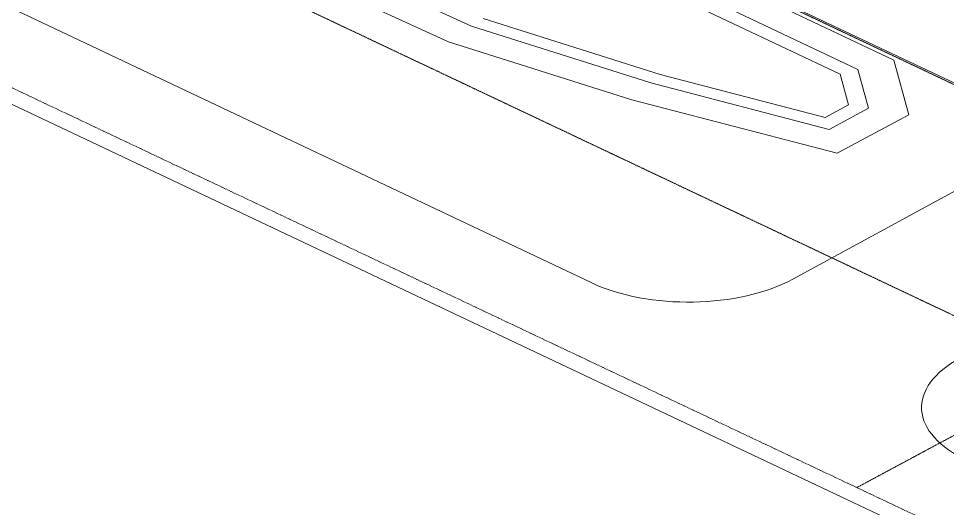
# Model space of a CAD drawing. Header units: inches. Extents: x 27328 to 121296, y -4075 to 4147.
# Drawn here: x 30182 to 31354, y -521 to 96 of the extents above; entities that cross this region are included whole.
import ezdxf

# ---------------------------------------------------------------- set-up
doc = ezdxf.new("R2010")
doc.units = ezdxf.units.IN
doc.header["$MEASUREMENT"] = 0
for name, pattern in [('Center 1_4_', [0.53125, 0.25, -0.09375, 0.09375, -0.09375]), ('Hidden', [0.28125, 0.1875, -0.09375]), ('IMPORT-CENTER2 _2_', [6.328125, 4.21875, -0.703125, 0.703125, -0.703125])]:
    doc.linetypes.add(name, pattern=pattern)
for name, color, linetype, lineweight in [('A-DETL', 90, 'Continuous', 9), ('A-PROP-SBCK', 71, 'Hidden', 15), ('BMP', 80, 'Continuous', 9), ('EOP-EX', 125, 'Continuous', 9), ('EOP-PR', 4, 'Continuous', 9), ('G-ANNO-SYMB', 111, 'Continuous', 9), ('PROP', 3, 'Center 1_4_', 9)]:
    doc.layers.add(name, color=color, linetype=linetype, lineweight=lineweight)

msp = doc.modelspace()

# ---------------------------------------------------------------- linework, layer by layer
at = {"layer": 'A-DETL', "linetype": 'IMPORT-CENTER2 _2_'}
msp.add_line((33245.9, -1443.9), (27848, 1109), dxfattribs=at)
at = {"layer": 'A-PROP-SBCK'}
msp.add_line((31712.3, -152.6), (28813.5, 1218.3), dxfattribs=at)
at = {"layer": 'BMP'}
for p, q in [((29178.2, 1042.1), (31286.1, 44)), ((29147.8, 1023.2), (31240.8, 32.1)), ((29132.6, 1013.8), (31218.2, 26.2)), ((30753.5, 86.5), (30182.2, 347.9)), ((30724.5, 67), (30149.1, 330.3)), ((30991.3, 25.7), (30768, 96.3)), ((30979.5, 15.1), (30753.5, 86.5)), ((30955.8, -6.1), (30724.5, 67)), ((31286.1, 44), (31304.8, -25)), ((31199.4, -28.4), (30991.3, 25.7)), ((31218.2, 26.2), (31228.8, -12.6)), ((31240.8, 32.1), (31254.1, -16.8)), ((31204.4, -43.4), (30979.5, 15.1)), ((31214.6, -73.4), (30955.8, -6.1)), ((31228.8, -12.6), (31199.4, -28.4)), ((31254.1, -16.8), (31204.4, -43.4)), ((31304.8, -25), (31214.6, -73.4))]:
    msp.add_line(p, q, dxfattribs=at)
at = {"layer": 'EOP-EX'}
msp.add_line((30904.3, -236.6), (28699.7, 806.1), dxfattribs=at)
at = {"layer": 'EOP-PR'}
for p, q in [((29160, 1056.5), (31364.6, 13.9)), ((31158.7, -232.1), (31373.5, -115.2))]:
    msp.add_line(p, q, dxfattribs=at)
for centre, start_param, end_param in [((31027, -169.8), 3.962045, 5.532841), ((31501, -394), 2.391248, 3.962045)]:
    msp.add_ellipse(centre, major_axis=(180, 0), ratio=0.507323, start_param=start_param, end_param=end_param, dxfattribs=at)
at = {"layer": 'G-ANNO-SYMB'}
msp.add_line((27327.8, 1334.3), (32725.7, -1218.7), dxfattribs=at)
at = {"layer": 'PROP'}
for p, q in [((31511.4, -348.9), (28118, 1256)), ((31239.3, -494.9), (31511.4, -348.9))]:
    msp.add_line(p, q, dxfattribs=at)

doc.saveas('drawing.dxf')
